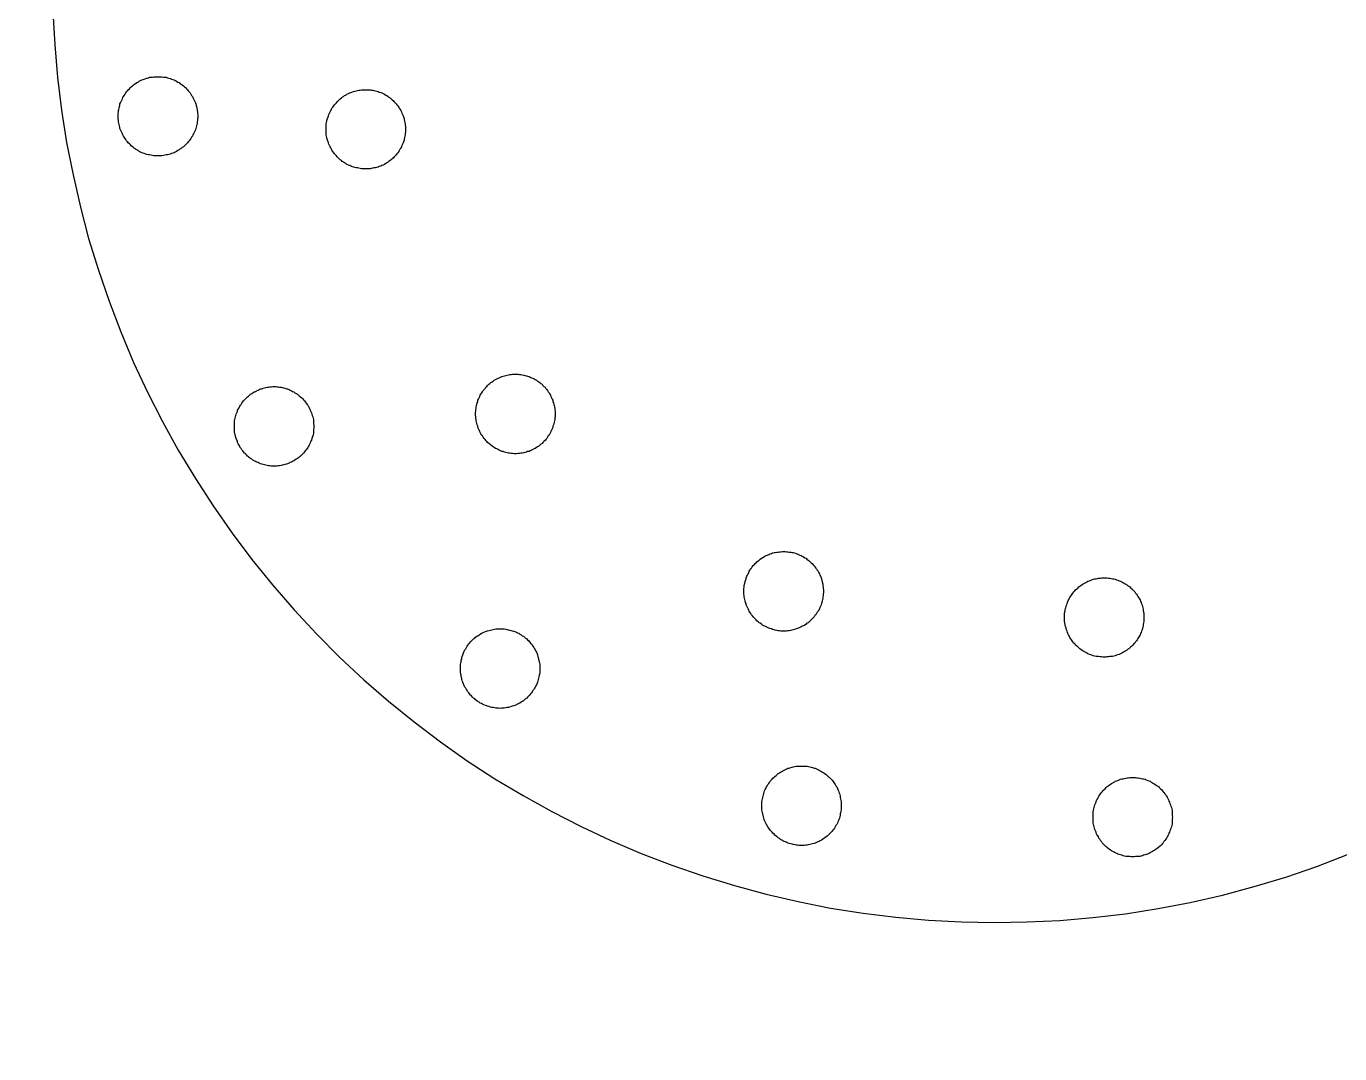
# Model space of a CAD drawing. Extents: x 1225654 to 1325654, y 924838 to 1022543.
# Drawn here: x 1261512 to 1262512, y 985540 to 986322 of the extents above; entities that cross this region are included whole.
import ezdxf

# ---------------------------------------------------------------- set-up
doc = ezdxf.new("R2010")
doc.units = 13

msp = doc.modelspace()

# ---------------------------------------------------------------- linework, layer by layer
msp.add_lwpolyline([(1260678.27, 924838.41), (1290630.06, 924838.41, 6.524121)], format="xyb", close=True)
msp.add_lwpolyline([(1260678.27, 924838.41), (1290630.06, 924838.41, 6.524121)], format="xyb", close=True)
msp.add_lwpolyline([(1261532.6, 986333.13), (1261533.97, 986307.99), (1261536.2, 986282.96), (1261539.12, 986258.21), (1261542.95, 986233.47), (1261547.92, 986208.95), (1261553.52, 986184.43), (1261559.81, 986160.37), (1261567.24, 986136.31), (1261575.35, 986112.65), (1261584.38, 986089.28), (1261594.04, 986066.07), (1261604.61, 986043.38), (1261616.1, 986021.1), (1261627.99, 985999.26), (1261641.07, 985977.66), (1261654.56, 985956.74), (1261668.96, 985936.06), (1261684.05, 985916), (1261699.77, 985896.68), (1261716.23, 985877.76), (1261733.31, 985859.3), (1261750.86, 985841.53), (1261769.32, 985824.44), (1261788.18, 985807.98), (1261807.55, 985792.27), (1261827.55, 985777.18), (1261848.07, 985762.78), (1261868.99, 985749.06), (1261890.59, 985736.26), (1261912.42, 985724.09), (1261934.65, 985712.6), (1261957.4, 985702.03), (1261980.37, 985692.14), (1262003.75, 985683.11), (1262027.41, 985675.05), (1262051.47, 985667.62), (1262075.53, 985661.11), (1262100.04, 985655.45), (1262124.56, 985650.54), (1262149.31, 985646.71), (1262174.28, 985643.56), (1262199.03, 985641.28), (1262224.23, 985639.96), (1262249.21, 985639.51), (1262274.18, 985639.96), (1262299.16, 985641.05), (1262324.13, 985643.33), (1262349.1, 985646.25), (1262373.91, 985650.08), (1262398.42, 985654.76), (1262422.94, 985660.42), (1262447, 985666.94), (1262471.06, 985674.14), (1262494.72, 985682.25), (1262518.1, 985691.23)])
for points in [[(1261642.84, 986253.52), (1261642.84, 986252.38), (1261642.62, 986251.47), (1261642.62, 986250.38), (1261642.39, 986249.24), (1261642.39, 986248.32), (1261642.16, 986247.24), (1261641.93, 986246.32), (1261641.7, 986245.18), (1261641.3, 986244.27), (1261641.07, 986243.18), (1261640.62, 986242.27), (1261640.16, 986241.12), (1261639.7, 986240.21), (1261639.24, 986239.35), (1261638.79, 986238.44), (1261638.1, 986237.52), (1261637.7, 986236.61), (1261637.02, 986235.75), (1261636.33, 986234.84), (1261635.64, 986234.15), (1261634.96, 986233.24), (1261634.33, 986232.61), (1261633.64, 986231.69), (1261632.73, 986231.01), (1261632.04, 986230.32), (1261631.13, 986229.64), (1261630.27, 986229.01), (1261629.36, 986228.55), (1261628.67, 986227.86), (1261627.76, 986227.41), (1261626.67, 986226.72), (1261625.76, 986226.26), (1261624.84, 986225.81), (1261623.93, 986225.41), (1261622.84, 986225.18), (1261621.93, 986224.72), (1261620.78, 986224.49), (1261619.93, 986224.26), (1261618.78, 986224.04), (1261617.87, 986223.81), (1261616.73, 986223.58), (1261615.64, 986223.35), (1261614.73, 986223.35), (1261613.58, 986223.35), (1261612.5, 986223.35), (1261611.58, 986223.35), (1261610.44, 986223.35), (1261609.35, 986223.35), (1261608.44, 986223.58), (1261607.3, 986223.81), (1261606.15, 986224.04), (1261605.3, 986224.26), (1261604.15, 986224.49), (1261603.24, 986224.72), (1261602.15, 986225.18), (1261601.24, 986225.41), (1261600.32, 986225.81), (1261599.18, 986226.26), (1261598.32, 986226.72), (1261597.41, 986227.41), (1261596.5, 986227.86), (1261595.58, 986228.55), (1261594.72, 986229.01), (1261594.04, 986229.64), (1261593.12, 986230.32), (1261592.21, 986231.01), (1261591.58, 986231.69), (1261590.9, 986232.61), (1261589.98, 986233.24), (1261589.3, 986234.15), (1261588.61, 986234.84), (1261588.15, 986235.75), (1261587.52, 986236.61), (1261586.84, 986237.52), (1261586.38, 986238.44), (1261585.92, 986239.35), (1261585.47, 986240.21), (1261585.01, 986241.12), (1261584.55, 986242.27), (1261584.15, 986243.18), (1261583.69, 986244.27), (1261583.47, 986245.18), (1261583.24, 986246.32), (1261583.01, 986247.24), (1261582.78, 986248.32), (1261582.55, 986249.24), (1261582.55, 986250.38), (1261582.32, 986251.47), (1261582.32, 986252.38), (1261582.32, 986253.52), (1261582.32, 986254.61), (1261582.32, 986255.53), (1261582.55, 986256.67), (1261582.55, 986257.81), (1261582.78, 986258.67), (1261583.01, 986259.81), (1261583.24, 986260.95), (1261583.47, 986261.81), (1261583.69, 986262.95), (1261584.15, 986263.87), (1261584.55, 986264.78), (1261585.01, 986265.87), (1261585.47, 986266.78), (1261585.92, 986267.7), (1261586.38, 986268.61), (1261586.84, 986269.47), (1261587.52, 986270.38), (1261588.15, 986271.3), (1261588.61, 986272.21), (1261589.3, 986272.84), (1261589.98, 986273.76), (1261590.9, 986274.44), (1261591.58, 986275.36), (1261592.21, 986275.98), (1261593.12, 986276.67), (1261594.04, 986277.36), (1261594.72, 986278.04), (1261595.58, 986278.5), (1261596.5, 986279.19), (1261597.41, 986279.59), (1261598.32, 986280.27), (1261599.18, 986280.73), (1261600.32, 986281.19), (1261601.24, 986281.64), (1261602.15, 986281.87), (1261603.24, 986282.33), (1261604.15, 986282.56), (1261605.3, 986282.79), (1261606.15, 986283.19), (1261607.3, 986283.19), (1261608.44, 986283.41), (1261609.35, 986283.64), (1261610.44, 986283.64), (1261611.58, 986283.64), (1261612.5, 986283.64), (1261613.58, 986283.64), (1261614.73, 986283.64), (1261615.64, 986283.64), (1261616.73, 986283.41), (1261617.87, 986283.19), (1261618.78, 986283.19), (1261619.93, 986282.79), (1261620.78, 986282.56), (1261621.93, 986282.33), (1261622.84, 986281.87), (1261623.93, 986281.64), (1261624.84, 986281.19), (1261625.76, 986280.73), (1261626.67, 986280.27), (1261627.76, 986279.59), (1261628.67, 986279.19), (1261629.36, 986278.5), (1261630.27, 986278.04), (1261631.13, 986277.36), (1261632.04, 986276.67), (1261632.73, 986275.98), (1261633.64, 986275.36), (1261634.33, 986274.44), (1261634.96, 986273.76), (1261635.64, 986272.84), (1261636.33, 986272.21), (1261637.02, 986271.3), (1261637.7, 986270.38), (1261638.1, 986269.47), (1261638.79, 986268.61), (1261639.24, 986267.7), (1261639.7, 986266.78), (1261640.16, 986265.87), (1261640.62, 986264.78), (1261641.07, 986263.87), (1261641.3, 986262.95), (1261641.7, 986261.81), (1261641.93, 986260.95), (1261642.16, 986259.81), (1261642.39, 986258.67), (1261642.39, 986257.81), (1261642.62, 986256.67), (1261642.62, 986255.53), (1261642.84, 986254.61), (1261642.84, 986253.52), (1261642.84, 986253.52)], [(1261801.04, 986243.64), (1261801.04, 986242.49), (1261801.04, 986241.58), (1261800.81, 986240.44), (1261800.81, 986239.35), (1261800.58, 986238.44), (1261800.35, 986237.29), (1261800.12, 986236.21), (1261799.89, 986235.29), (1261799.44, 986234.15), (1261799.21, 986233.24), (1261798.81, 986232.38), (1261798.35, 986231.24), (1261797.89, 986230.32), (1261797.44, 986229.41), (1261796.98, 986228.55), (1261796.29, 986227.64), (1261795.84, 986226.72), (1261795.21, 986225.81), (1261794.52, 986224.95), (1261793.83, 986224.26), (1261793.15, 986223.35), (1261792.46, 986222.66), (1261791.78, 986221.81), (1261790.92, 986221.12), (1261790.23, 986220.43), (1261789.32, 986219.75), (1261788.41, 986219.06), (1261787.78, 986218.66), (1261786.86, 986217.98), (1261785.95, 986217.52), (1261785.03, 986216.83), (1261783.95, 986216.38), (1261783.03, 986215.92), (1261782.12, 986215.46), (1261780.98, 986215.23), (1261780.12, 986214.83), (1261779.2, 986214.61), (1261778.06, 986214.38), (1261776.98, 986214.15), (1261776.06, 986213.92), (1261774.92, 986213.69), (1261774, 986213.46), (1261772.92, 986213.46), (1261771.77, 986213.46), (1261770.63, 986213.46), (1261769.77, 986213.46), (1261768.63, 986213.46), (1261767.49, 986213.46), (1261766.63, 986213.69), (1261765.49, 986213.92), (1261764.57, 986214.15), (1261763.43, 986214.38), (1261762.35, 986214.61), (1261761.43, 986214.83), (1261760.29, 986215.23), (1261759.43, 986215.46), (1261758.52, 986215.92), (1261757.6, 986216.38), (1261756.46, 986216.83), (1261755.6, 986217.52), (1261754.69, 986217.98), (1261753.77, 986218.66), (1261752.86, 986219.06), (1261752.23, 986219.75), (1261751.32, 986220.43), (1261750.63, 986221.12), (1261749.72, 986221.81), (1261749.03, 986222.66), (1261748.4, 986223.35), (1261747.71, 986224.26), (1261747.03, 986224.95), (1261746.34, 986225.81), (1261745.66, 986226.72), (1261745.03, 986227.64), (1261744.57, 986228.55), (1261744.11, 986229.41), (1261743.66, 986230.32), (1261743.2, 986231.24), (1261742.74, 986232.38), (1261742.29, 986233.24), (1261742.06, 986234.15), (1261741.66, 986235.29), (1261741.43, 986236.21), (1261741.2, 986237.29), (1261740.97, 986238.44), (1261740.74, 986239.35), (1261740.74, 986240.44), (1261740.51, 986241.58), (1261740.51, 986242.49), (1261740.51, 986243.64), (1261740.51, 986244.72), (1261740.51, 986245.64), (1261740.74, 986246.78), (1261740.74, 986247.87), (1261740.97, 986248.78), (1261741.2, 986249.92), (1261741.43, 986251.01), (1261741.66, 986251.92), (1261742.06, 986253.07), (1261742.29, 986253.98), (1261742.74, 986254.84), (1261743.2, 986255.98), (1261743.66, 986256.9), (1261744.11, 986257.81), (1261744.57, 986258.67), (1261745.03, 986259.58), (1261745.66, 986260.5), (1261746.34, 986261.41), (1261747.03, 986262.27), (1261747.71, 986262.95), (1261748.4, 986263.87), (1261749.03, 986264.55), (1261749.72, 986265.41), (1261750.63, 986266.1), (1261751.32, 986266.78), (1261752.23, 986267.47), (1261752.86, 986268.16), (1261753.77, 986268.61), (1261754.69, 986269.24), (1261755.6, 986269.7), (1261756.46, 986270.38), (1261757.6, 986270.84), (1261758.52, 986271.3), (1261759.43, 986271.76), (1261760.29, 986271.98), (1261761.43, 986272.38), (1261762.35, 986272.61), (1261763.43, 986272.84), (1261764.57, 986273.07), (1261765.49, 986273.3), (1261766.63, 986273.53), (1261767.49, 986273.76), (1261768.63, 986273.76), (1261769.77, 986273.76), (1261770.63, 986273.76), (1261771.77, 986273.76), (1261772.92, 986273.76), (1261774, 986273.76), (1261774.92, 986273.53), (1261776.06, 986273.3), (1261776.98, 986273.07), (1261778.06, 986272.84), (1261779.2, 986272.61), (1261780.12, 986272.38), (1261780.98, 986271.98), (1261782.12, 986271.76), (1261783.03, 986271.3), (1261783.95, 986270.84), (1261785.03, 986270.38), (1261785.95, 986269.7), (1261786.86, 986269.24), (1261787.78, 986268.61), (1261788.41, 986268.16), (1261789.32, 986267.47), (1261790.23, 986266.78), (1261790.92, 986266.1), (1261791.78, 986265.41), (1261792.46, 986264.55), (1261793.15, 986263.87), (1261793.83, 986262.95), (1261794.52, 986262.27), (1261795.21, 986261.41), (1261795.84, 986260.5), (1261796.29, 986259.58), (1261796.98, 986258.67), (1261797.44, 986257.81), (1261797.89, 986256.9), (1261798.35, 986255.98), (1261798.81, 986254.84), (1261799.21, 986253.98), (1261799.44, 986253.07), (1261799.89, 986251.92), (1261800.12, 986251.01), (1261800.35, 986249.92), (1261800.58, 986248.78), (1261800.81, 986247.87), (1261800.81, 986246.78), (1261801.04, 986245.64), (1261801.04, 986244.72), (1261801.04, 986243.64), (1261801.04, 986243.64)], [(1261914.88, 986026.93), (1261914.88, 986025.78), (1261914.88, 986024.7), (1261914.65, 986023.78), (1261914.65, 986022.64), (1261914.42, 986021.55), (1261914.19, 986020.64), (1261913.96, 986019.5), (1261913.74, 986018.64), (1261913.28, 986017.5), (1261913.11, 986016.58), (1261912.65, 986015.44), (1261912.19, 986014.58), (1261911.74, 986013.67), (1261911.28, 986012.75), (1261910.82, 986011.61), (1261910.36, 986010.75), (1261909.68, 986010.07), (1261909.05, 986009.15), (1261908.59, 986008.24), (1261907.91, 986007.38), (1261907.22, 986006.69), (1261906.31, 986005.78), (1261905.68, 986005.09), (1261904.99, 986004.41), (1261904.08, 986003.78), (1261903.16, 986003.09), (1261902.48, 986002.41), (1261901.62, 986001.72), (1261900.71, 986001.26), (1261899.79, 986000.64), (1261898.88, 986000.18), (1261898.02, 985999.72), (1261896.88, 985999.26), (1261895.96, 985998.81), (1261895.1, 985998.35), (1261893.96, 985998.12), (1261893.05, 985997.66), (1261891.9, 985997.44), (1261891.05, 985997.21), (1261889.9, 985997.04), (1261888.76, 985997.04), (1261887.9, 985996.81), (1261886.76, 985996.81), (1261885.62, 985996.58), (1261884.7, 985996.58), (1261883.62, 985996.58), (1261882.47, 985996.81), (1261881.56, 985996.81), (1261880.47, 985997.04), (1261879.33, 985997.04), (1261878.42, 985997.21), (1261877.33, 985997.44), (1261876.42, 985997.66), (1261875.27, 985998.12), (1261874.36, 985998.35), (1261873.27, 985998.81), (1261872.36, 985999.26), (1261871.44, 985999.72), (1261870.53, 986000.18), (1261869.44, 986000.64), (1261868.53, 986001.26), (1261867.84, 986001.72), (1261866.93, 986002.41), (1261866.07, 986003.09), (1261865.16, 986003.78), (1261864.47, 986004.41), (1261863.56, 986005.09), (1261862.93, 986005.78), (1261862.24, 986006.69), (1261861.56, 986007.38), (1261860.87, 986008.24), (1261860.19, 986009.15), (1261859.56, 986010.07), (1261859.1, 986010.75), (1261858.41, 986011.61), (1261857.96, 986012.75), (1261857.5, 986013.67), (1261857.04, 986014.58), (1261856.59, 986015.44), (1261856.13, 986016.58), (1261855.96, 986017.5), (1261855.5, 986018.64), (1261855.27, 986019.5), (1261855.04, 986020.64), (1261854.81, 986021.55), (1261854.81, 986022.64), (1261854.59, 986023.78), (1261854.59, 986024.7), (1261854.36, 986025.78), (1261854.36, 986026.93), (1261854.36, 986027.84), (1261854.59, 986028.98), (1261854.59, 986030.07), (1261854.81, 986030.98), (1261854.81, 986032.13), (1261855.04, 986033.21), (1261855.27, 986034.13), (1261855.5, 986035.27), (1261855.96, 986036.18), (1261856.13, 986037.27), (1261856.59, 986038.18), (1261857.04, 986039.1), (1261857.5, 986040.18), (1261857.96, 986041.1), (1261858.41, 986042.01), (1261859.1, 986042.93), (1261859.56, 986043.78), (1261860.19, 986044.7), (1261860.87, 986045.38), (1261861.56, 986046.3), (1261862.24, 986047.21), (1261862.93, 986047.84), (1261863.56, 986048.53), (1261864.47, 986049.44), (1261865.16, 986050.13), (1261866.07, 986050.81), (1261866.93, 986051.21), (1261867.84, 986051.9), (1261868.53, 986052.59), (1261869.44, 986053.04), (1261870.53, 986053.5), (1261871.44, 986053.96), (1261872.36, 986054.36), (1261873.27, 986054.81), (1261874.36, 986055.27), (1261875.27, 986055.5), (1261876.42, 986055.96), (1261877.33, 986056.19), (1261878.42, 986056.41), (1261879.33, 986056.64), (1261880.47, 986056.87), (1261881.56, 986056.87), (1261882.47, 986057.1), (1261883.62, 986057.1), (1261884.7, 986057.1), (1261885.62, 986057.1), (1261886.76, 986057.1), (1261887.9, 986056.87), (1261888.76, 986056.87), (1261889.9, 986056.64), (1261891.05, 986056.41), (1261891.9, 986056.19), (1261893.05, 986055.96), (1261893.96, 986055.5), (1261895.1, 986055.27), (1261895.96, 986054.81), (1261896.88, 986054.36), (1261898.02, 986053.96), (1261898.88, 986053.5), (1261899.79, 986053.04), (1261900.71, 986052.59), (1261901.62, 986051.9), (1261902.48, 986051.21), (1261903.16, 986050.81), (1261904.08, 986050.13), (1261904.99, 986049.44), (1261905.68, 986048.53), (1261906.31, 986047.84), (1261907.22, 986047.21), (1261907.91, 986046.3), (1261908.59, 986045.38), (1261909.05, 986044.7), (1261909.68, 986043.78), (1261910.36, 986042.93), (1261910.82, 986042.01), (1261911.28, 986041.1), (1261911.74, 986040.18), (1261912.19, 986039.1), (1261912.65, 986038.18), (1261913.11, 986037.27), (1261913.28, 986036.18), (1261913.74, 986035.27), (1261913.96, 986034.13), (1261914.19, 986033.21), (1261914.42, 986032.13), (1261914.65, 986030.98), (1261914.65, 986030.07), (1261914.88, 986028.98), (1261914.88, 986027.84), (1261914.88, 986026.93), (1261914.88, 986026.93)], [(1261731.26, 986017.27), (1261731.26, 986016.35), (1261731.03, 986015.21), (1261731.03, 986014.12), (1261730.86, 986013.21), (1261730.86, 986012.07), (1261730.63, 986010.98), (1261730.4, 986010.07), (1261729.94, 986008.92), (1261729.71, 986008.01), (1261729.48, 986006.92), (1261729.03, 986006.01), (1261728.57, 986005.09), (1261728.11, 986004.01), (1261727.66, 986003.09), (1261727.26, 986002.18), (1261726.57, 986001.26), (1261726.11, 986000.41), (1261725.43, 985999.49), (1261724.74, 985998.81), (1261724.05, 985997.89), (1261723.43, 985997.04), (1261722.74, 985996.35), (1261722.05, 985995.66), (1261721.14, 985994.75), (1261720.45, 985994.06), (1261719.6, 985993.44), (1261718.68, 985992.98), (1261717.77, 985992.29), (1261716.85, 985991.61), (1261716, 985991.15), (1261715.08, 985990.69), (1261714.17, 985990.23), (1261713.25, 985989.83), (1261712.4, 985989.38), (1261711.25, 985988.92), (1261710.34, 985988.69), (1261709.25, 985988.23), (1261708.34, 985988.01), (1261707.2, 985987.78), (1261706.28, 985987.55), (1261705.2, 985987.32), (1261704.05, 985987.32), (1261703.14, 985987.09), (1261702.05, 985987.09), (1261700.91, 985987.09), (1261699.99, 985987.09), (1261698.85, 985987.09), (1261697.77, 985987.32), (1261696.85, 985987.32), (1261695.71, 985987.55), (1261694.62, 985987.78), (1261693.71, 985988.01), (1261692.57, 985988.23), (1261691.65, 985988.69), (1261690.56, 985988.92), (1261689.65, 985989.38), (1261688.74, 985989.83), (1261687.65, 985990.23), (1261686.74, 985990.69), (1261685.82, 985991.15), (1261684.91, 985991.61), (1261684.05, 985992.29), (1261683.14, 985992.98), (1261682.22, 985993.44), (1261681.54, 985994.06), (1261680.68, 985994.75), (1261679.99, 985995.66), (1261679.31, 985996.35), (1261678.39, 985997.04), (1261677.71, 985997.89), (1261677.08, 985998.81), (1261676.39, 985999.49), (1261675.93, 986000.41), (1261675.25, 986001.26), (1261674.79, 986002.18), (1261674.33, 986003.09), (1261673.71, 986004.01), (1261673.25, 986005.09), (1261673.02, 986006.01), (1261672.56, 986006.92), (1261672.11, 986008.01), (1261671.88, 986008.92), (1261671.65, 986010.07), (1261671.42, 986010.98), (1261671.19, 986012.07), (1261670.96, 986013.21), (1261670.96, 986014.12), (1261670.73, 986015.21), (1261670.73, 986016.35), (1261670.73, 986017.27), (1261670.73, 986018.41), (1261670.73, 986019.5), (1261670.96, 986020.41), (1261670.96, 986021.55), (1261671.19, 986022.64), (1261671.42, 986023.55), (1261671.65, 986024.7), (1261671.88, 986025.61), (1261672.11, 986026.7), (1261672.56, 986027.61), (1261673.02, 986028.75), (1261673.25, 986029.61), (1261673.71, 986030.53), (1261674.33, 986031.44), (1261674.79, 986032.58), (1261675.25, 986033.44), (1261675.93, 986034.13), (1261676.39, 986035.04), (1261677.08, 986035.95), (1261677.71, 986036.81), (1261678.39, 986037.5), (1261679.31, 986038.41), (1261679.99, 986039.1), (1261680.68, 986039.78), (1261681.54, 986040.41), (1261682.22, 986041.1), (1261683.14, 986041.78), (1261684.05, 986042.47), (1261684.91, 986042.93), (1261685.82, 986043.61), (1261686.74, 986044.01), (1261687.65, 986044.47), (1261688.74, 986044.93), (1261689.65, 986045.38), (1261690.56, 986045.84), (1261691.65, 986046.07), (1261692.57, 986046.53), (1261693.71, 986046.76), (1261694.62, 986046.98), (1261695.71, 986047.21), (1261696.85, 986047.21), (1261697.77, 986047.38), (1261698.85, 986047.38), (1261699.99, 986047.61), (1261700.91, 986047.61), (1261702.05, 986047.61), (1261703.14, 986047.38), (1261704.05, 986047.38), (1261705.2, 986047.21), (1261706.28, 986047.21), (1261707.2, 986046.98), (1261708.34, 986046.76), (1261709.25, 986046.53), (1261710.34, 986046.07), (1261711.25, 986045.84), (1261712.4, 986045.38), (1261713.25, 986044.93), (1261714.17, 986044.47), (1261715.08, 986044.01), (1261716, 986043.61), (1261716.85, 986042.93), (1261717.77, 986042.47), (1261718.68, 986041.78), (1261719.6, 986041.1), (1261720.45, 986040.41), (1261721.14, 986039.78), (1261722.05, 986039.1), (1261722.74, 986038.41), (1261723.43, 986037.5), (1261724.05, 986036.81), (1261724.74, 986035.95), (1261725.43, 986035.04), (1261726.11, 986034.13), (1261726.57, 986033.44), (1261727.26, 986032.58), (1261727.66, 986031.44), (1261728.11, 986030.53), (1261728.57, 986029.61), (1261729.03, 986028.75), (1261729.48, 986027.61), (1261729.71, 986026.7), (1261729.94, 986025.61), (1261730.4, 986024.7), (1261730.63, 986023.55), (1261730.86, 986022.64), (1261730.86, 986021.55), (1261731.03, 986020.41), (1261731.03, 986019.5), (1261731.26, 986018.41), (1261731.26, 986017.27), (1261731.26, 986017.27)], [(1262119.19, 985891.71), (1262119.19, 985890.79), (1262118.96, 985889.71), (1262118.96, 985888.56), (1262118.73, 985887.65), (1262118.73, 985886.51), (1262118.5, 985885.42), (1262118.28, 985884.51), (1262118.05, 985883.36), (1262117.59, 985882.51), (1262117.36, 985881.36), (1262116.9, 985880.45), (1262116.5, 985879.54), (1262116.05, 985878.45), (1262115.59, 985877.53), (1262115.13, 985876.62), (1262114.45, 985875.76), (1262113.99, 985874.85), (1262113.3, 985873.93), (1262112.67, 985873.25), (1262111.99, 985872.33), (1262111.3, 985871.48), (1262110.62, 985870.79), (1262109.93, 985870.11), (1262109.07, 985869.19), (1262108.39, 985868.56), (1262107.47, 985867.88), (1262106.56, 985867.42), (1262105.93, 985866.73), (1262105.02, 985866.05), (1262104.1, 985865.59), (1262102.96, 985865.13), (1262102.1, 985864.73), (1262101.19, 985864.28), (1262100.27, 985863.82), (1262099.13, 985863.36), (1262098.27, 985863.13), (1262097.13, 985862.68), (1262096.22, 985862.45), (1262095.13, 985862.22), (1262094.22, 985861.99), (1262093.07, 985861.76), (1262091.93, 985861.76), (1262091.07, 985861.53), (1262089.93, 985861.53), (1262088.79, 985861.53), (1262087.93, 985861.53), (1262086.79, 985861.53), (1262085.64, 985861.76), (1262084.73, 985861.76), (1262083.64, 985861.99), (1262082.5, 985862.22), (1262081.59, 985862.45), (1262080.5, 985862.68), (1262079.58, 985863.13), (1262078.44, 985863.36), (1262077.53, 985863.82), (1262076.67, 985864.28), (1262075.53, 985864.73), (1262074.61, 985865.13), (1262073.76, 985865.59), (1262072.84, 985866.05), (1262071.93, 985866.73), (1262071.01, 985867.42), (1262070.33, 985867.88), (1262069.47, 985868.56), (1262068.55, 985869.19), (1262067.87, 985870.11), (1262067.18, 985870.79), (1262066.33, 985871.48), (1262065.64, 985872.33), (1262064.95, 985873.25), (1262064.5, 985873.93), (1262063.81, 985874.85), (1262063.13, 985875.76), (1262062.73, 985876.62), (1262062.27, 985877.53), (1262061.81, 985878.45), (1262061.35, 985879.54), (1262060.9, 985880.45), (1262060.44, 985881.36), (1262060.21, 985882.51), (1262059.75, 985883.36), (1262059.58, 985884.51), (1262059.35, 985885.42), (1262059.13, 985886.51), (1262058.9, 985887.65), (1262058.9, 985888.56), (1262058.67, 985889.71), (1262058.67, 985890.79), (1262058.67, 985891.71), (1262058.67, 985892.85), (1262058.67, 985893.94), (1262058.9, 985894.85), (1262058.9, 985895.99), (1262059.13, 985897.14), (1262059.35, 985897.99), (1262059.58, 985899.14), (1262059.75, 985900.05), (1262060.21, 985901.14), (1262060.44, 985902.05), (1262060.9, 985903.2), (1262061.35, 985904.11), (1262061.81, 985904.97), (1262062.27, 985905.88), (1262062.73, 985907.02), (1262063.13, 985907.94), (1262063.81, 985908.8), (1262064.5, 985909.48), (1262064.95, 985910.4), (1262065.64, 985911.31), (1262066.33, 985911.94), (1262067.18, 985912.85), (1262067.87, 985913.54), (1262068.55, 985914.23), (1262069.47, 985914.91), (1262070.33, 985915.54), (1262071.01, 985916.23), (1262071.93, 985916.91), (1262072.84, 985917.37), (1262073.76, 985918.05), (1262074.61, 985918.51), (1262075.53, 985918.91), (1262076.67, 985919.37), (1262077.53, 985919.83), (1262078.44, 985920.28), (1262079.58, 985920.51), (1262080.5, 985920.97), (1262081.59, 985921.2), (1262082.5, 985921.43), (1262083.64, 985921.65), (1262084.73, 985921.65), (1262085.64, 985921.88), (1262086.79, 985921.88), (1262087.93, 985922.11), (1262088.79, 985922.11), (1262089.93, 985922.11), (1262091.07, 985921.88), (1262091.93, 985921.88), (1262093.07, 985921.65), (1262094.22, 985921.65), (1262095.13, 985921.43), (1262096.22, 985921.2), (1262097.13, 985920.97), (1262098.27, 985920.51), (1262099.13, 985920.28), (1262100.27, 985919.83), (1262101.19, 985919.37), (1262102.1, 985918.91), (1262102.96, 985918.51), (1262104.1, 985918.05), (1262105.02, 985917.37), (1262105.93, 985916.91), (1262106.56, 985916.23), (1262107.47, 985915.54), (1262108.39, 985914.91), (1262109.07, 985914.23), (1262109.93, 985913.54), (1262110.62, 985912.85), (1262111.3, 985911.94), (1262111.99, 985911.31), (1262112.67, 985910.4), (1262113.3, 985909.48), (1262113.99, 985908.8), (1262114.45, 985907.94), (1262115.13, 985907.02), (1262115.59, 985905.88), (1262116.05, 985904.97), (1262116.5, 985904.11), (1262116.9, 985903.2), (1262117.36, 985902.05), (1262117.59, 985901.14), (1262118.05, 985900.05), (1262118.28, 985899.14), (1262118.5, 985897.99), (1262118.73, 985897.14), (1262118.73, 985895.99), (1262118.96, 985894.85), (1262118.96, 985893.94), (1262119.19, 985892.85), (1262119.19, 985891.71), (1262119.19, 985891.71)], [(1262363.11, 985871.93), (1262363.11, 985870.79), (1262363.11, 985869.65), (1262363.11, 985868.73), (1262362.88, 985867.65), (1262362.65, 985866.5), (1262362.42, 985865.59), (1262362.19, 985864.5), (1262361.96, 985863.59), (1262361.73, 985862.45), (1262361.28, 985861.53), (1262361.05, 985860.45), (1262360.59, 985859.53), (1262360.13, 985858.62), (1262359.68, 985857.76), (1262359.05, 985856.62), (1262358.59, 985855.7), (1262357.91, 985854.79), (1262357.45, 985854.16), (1262356.76, 985853.25), (1262356.08, 985852.33), (1262355.45, 985851.65), (1262354.76, 985850.79), (1262353.85, 985850.1), (1262353.16, 985849.42), (1262352.3, 985848.73), (1262351.62, 985848.05), (1262350.7, 985847.36), (1262349.79, 985846.73), (1262348.88, 985846.27), (1262348.02, 985845.59), (1262347.1, 985845.13), (1262346.19, 985844.67), (1262345.33, 985844.22), (1262344.19, 985843.76), (1262343.27, 985843.36), (1262342.13, 985843.13), (1262341.27, 985842.67), (1262340.13, 985842.44), (1262339.22, 985842.22), (1262338.13, 985841.99), (1262337.22, 985841.99), (1262336.07, 985841.76), (1262334.93, 985841.76), (1262334.07, 985841.53), (1262332.93, 985841.53), (1262331.79, 985841.53), (1262330.93, 985841.76), (1262329.79, 985841.76), (1262328.64, 985841.99), (1262327.73, 985841.99), (1262326.64, 985842.22), (1262325.5, 985842.44), (1262324.59, 985842.67), (1262323.5, 985843.13), (1262322.59, 985843.36), (1262321.67, 985843.76), (1262320.53, 985844.22), (1262319.67, 985844.67), (1262318.76, 985845.13), (1262317.84, 985845.59), (1262316.93, 985846.27), (1262316.07, 985846.73), (1262315.16, 985847.36), (1262314.24, 985848.05), (1262313.56, 985848.73), (1262312.7, 985849.42), (1262312.01, 985850.1), (1262311.1, 985850.79), (1262310.41, 985851.65), (1262309.73, 985852.33), (1262309.1, 985853.25), (1262308.41, 985854.16), (1262307.96, 985854.79), (1262307.27, 985855.7), (1262306.81, 985856.62), (1262306.13, 985857.76), (1262305.73, 985858.62), (1262305.27, 985859.53), (1262304.81, 985860.45), (1262304.58, 985861.53), (1262304.13, 985862.45), (1262303.9, 985863.59), (1262303.67, 985864.5), (1262303.21, 985865.59), (1262303.21, 985866.5), (1262302.98, 985867.65), (1262302.76, 985868.73), (1262302.76, 985869.65), (1262302.76, 985870.79), (1262302.76, 985871.93), (1262302.76, 985872.79), (1262302.76, 985873.93), (1262302.76, 985875.08), (1262302.98, 985875.93), (1262303.21, 985877.08), (1262303.21, 985878.22), (1262303.67, 985879.14), (1262303.9, 985880.22), (1262304.13, 985881.14), (1262304.58, 985882.28), (1262304.81, 985883.14), (1262305.27, 985884.05), (1262305.73, 985885.19), (1262306.13, 985886.11), (1262306.81, 985886.96), (1262307.27, 985887.88), (1262307.96, 985888.79), (1262308.41, 985889.71), (1262309.1, 985890.34), (1262309.73, 985891.25), (1262310.41, 985892.17), (1262311.1, 985892.85), (1262312.01, 985893.54), (1262312.7, 985894.17), (1262313.56, 985895.08), (1262314.24, 985895.77), (1262315.16, 985896.22), (1262316.07, 985896.91), (1262316.93, 985897.54), (1262317.84, 985897.99), (1262318.76, 985898.45), (1262319.67, 985898.91), (1262320.53, 985899.37), (1262321.67, 985899.82), (1262322.59, 985900.28), (1262323.5, 985900.51), (1262324.59, 985900.91), (1262325.5, 985901.14), (1262326.64, 985901.37), (1262327.73, 985901.6), (1262328.64, 985901.82), (1262329.79, 985901.82), (1262330.93, 985902.05), (1262331.79, 985902.05), (1262332.93, 985902.05), (1262334.07, 985902.05), (1262334.93, 985902.05), (1262336.07, 985901.82), (1262337.22, 985901.82), (1262338.13, 985901.6), (1262339.22, 985901.37), (1262340.13, 985901.14), (1262341.27, 985900.91), (1262342.13, 985900.51), (1262343.27, 985900.28), (1262344.19, 985899.82), (1262345.33, 985899.37), (1262346.19, 985898.91), (1262347.1, 985898.45), (1262348.02, 985897.99), (1262348.88, 985897.54), (1262349.79, 985896.91), (1262350.7, 985896.22), (1262351.62, 985895.77), (1262352.3, 985895.08), (1262353.16, 985894.17), (1262353.85, 985893.54), (1262354.76, 985892.85), (1262355.45, 985892.17), (1262356.08, 985891.25), (1262356.76, 985890.34), (1262357.45, 985889.71), (1262357.91, 985888.79), (1262358.59, 985887.88), (1262359.05, 985886.96), (1262359.68, 985886.11), (1262360.13, 985885.19), (1262360.59, 985884.05), (1262361.05, 985883.14), (1262361.28, 985882.28), (1262361.73, 985881.14), (1262361.96, 985880.22), (1262362.19, 985879.14), (1262362.42, 985878.22), (1262362.65, 985877.08), (1262362.88, 985875.93), (1262363.11, 985875.08), (1262363.11, 985873.93), (1262363.11, 985872.79), (1262363.11, 985871.93), (1262363.11, 985871.93)], [(1261903.16, 985832.96), (1261903.16, 985831.87), (1261903.16, 985830.96), (1261903.16, 985829.81), (1261902.93, 985828.73), (1261902.71, 985827.81), (1261902.48, 985826.67), (1261902.31, 985825.59), (1261902.08, 985824.67), (1261901.85, 985823.53), (1261901.39, 985822.61), (1261901.16, 985821.76), (1261900.71, 985820.61), (1261900.25, 985819.7), (1261899.79, 985818.78), (1261899.11, 985817.93), (1261898.71, 985817.01), (1261898.02, 985816.1), (1261897.56, 985815.18), (1261896.88, 985814.33), (1261896.19, 985813.64), (1261895.5, 985812.73), (1261894.88, 985812.04), (1261893.96, 985811.18), (1261893.28, 985810.5), (1261892.36, 985809.81), (1261891.68, 985809.13), (1261890.82, 985808.44), (1261889.9, 985807.81), (1261888.99, 985807.35), (1261888.13, 985806.67), (1261887.22, 985806.21), (1261886.3, 985805.75), (1261885.39, 985805.3), (1261884.3, 985804.84), (1261883.39, 985804.61), (1261882.25, 985804.21), (1261881.33, 985803.98), (1261880.25, 985803.53), (1261879.33, 985803.3), (1261878.19, 985803.3), (1261877.33, 985803.07), (1261876.19, 985802.84), (1261875.05, 985802.84), (1261874.13, 985802.84), (1261873.04, 985802.61), (1261871.9, 985802.84), (1261870.99, 985802.84), (1261869.9, 985802.84), (1261868.76, 985803.07), (1261867.84, 985803.3), (1261866.7, 985803.3), (1261865.62, 985803.53), (1261864.7, 985803.98), (1261863.56, 985804.21), (1261862.7, 985804.61), (1261861.79, 985804.84), (1261860.64, 985805.3), (1261859.73, 985805.75), (1261858.87, 985806.21), (1261857.96, 985806.67), (1261857.04, 985807.35), (1261856.13, 985807.81), (1261855.27, 985808.44), (1261854.36, 985809.13), (1261853.67, 985809.81), (1261852.76, 985810.5), (1261852.13, 985811.18), (1261851.21, 985812.04), (1261850.53, 985812.73), (1261849.84, 985813.64), (1261849.16, 985814.33), (1261848.53, 985815.18), (1261848.07, 985816.1), (1261847.38, 985817.01), (1261846.93, 985817.93), (1261846.24, 985818.78), (1261845.78, 985819.7), (1261845.33, 985820.61), (1261844.93, 985821.76), (1261844.7, 985822.61), (1261844.24, 985823.53), (1261844.01, 985824.67), (1261843.78, 985825.59), (1261843.33, 985826.67), (1261843.33, 985827.81), (1261843.1, 985828.73), (1261842.87, 985829.81), (1261842.87, 985830.96), (1261842.87, 985831.87), (1261842.87, 985832.96), (1261842.87, 985834.1), (1261842.87, 985835.02), (1261842.87, 985836.16), (1261843.1, 985837.24), (1261843.33, 985838.16), (1261843.33, 985839.3), (1261843.78, 985840.16), (1261844.01, 985841.3), (1261844.24, 985842.22), (1261844.7, 985843.36), (1261844.93, 985844.22), (1261845.33, 985845.36), (1261845.78, 985846.27), (1261846.24, 985847.19), (1261846.93, 985848.05), (1261847.38, 985848.96), (1261848.07, 985849.87), (1261848.53, 985850.79), (1261849.16, 985851.65), (1261849.84, 985852.33), (1261850.53, 985853.25), (1261851.21, 985853.93), (1261852.13, 985854.79), (1261852.76, 985855.48), (1261853.67, 985856.16), (1261854.36, 985856.85), (1261855.27, 985857.53), (1261856.13, 985857.93), (1261857.04, 985858.62), (1261857.96, 985859.08), (1261858.87, 985859.76), (1261859.73, 985860.22), (1261860.64, 985860.68), (1261861.79, 985861.13), (1261862.7, 985861.36), (1261863.56, 985861.76), (1261864.7, 985861.99), (1261865.62, 985862.22), (1261866.7, 985862.45), (1261867.84, 985862.68), (1261868.76, 985862.9), (1261869.9, 985863.13), (1261870.99, 985863.13), (1261871.9, 985863.13), (1261873.04, 985863.13), (1261874.13, 985863.13), (1261875.05, 985863.13), (1261876.19, 985863.13), (1261877.33, 985862.9), (1261878.19, 985862.68), (1261879.33, 985862.45), (1261880.25, 985862.22), (1261881.33, 985861.99), (1261882.25, 985861.76), (1261883.39, 985861.36), (1261884.3, 985861.13), (1261885.39, 985860.68), (1261886.3, 985860.22), (1261887.22, 985859.76), (1261888.13, 985859.08), (1261888.99, 985858.62), (1261889.9, 985857.93), (1261890.82, 985857.53), (1261891.68, 985856.85), (1261892.36, 985856.16), (1261893.28, 985855.48), (1261893.96, 985854.79), (1261894.88, 985853.93), (1261895.5, 985853.25), (1261896.19, 985852.33), (1261896.88, 985851.65), (1261897.56, 985850.79), (1261898.02, 985849.87), (1261898.71, 985848.96), (1261899.11, 985848.05), (1261899.79, 985847.19), (1261900.25, 985846.27), (1261900.71, 985845.36), (1261901.16, 985844.22), (1261901.39, 985843.36), (1261901.85, 985842.22), (1261902.08, 985841.3), (1261902.31, 985840.16), (1261902.48, 985839.3), (1261902.71, 985838.16), (1261902.93, 985837.24), (1261903.16, 985836.16), (1261903.16, 985835.02), (1261903.16, 985834.1), (1261903.16, 985832.96), (1261903.16, 985832.96)], [(1262132.68, 985728.37), (1262132.68, 985727.46), (1262132.68, 985726.32), (1262132.68, 985725.23), (1262132.45, 985724.32), (1262132.22, 985723.17), (1262131.99, 985722.26), (1262131.76, 985721.17), (1262131.53, 985720.03), (1262131.31, 985719.12), (1262130.91, 985718.03), (1262130.68, 985717.11), (1262130.22, 985716.2), (1262129.76, 985715.29), (1262129.31, 985714.2), (1262128.62, 985713.29), (1262128.16, 985712.37), (1262127.48, 985711.46), (1262127.08, 985710.6), (1262126.39, 985709.91), (1262125.7, 985709), (1262125.02, 985708.31), (1262124.33, 985707.46), (1262123.48, 985706.77), (1262122.79, 985706.08), (1262121.88, 985705.4), (1262121.19, 985704.71), (1262120.28, 985704.08), (1262119.42, 985703.4), (1262118.5, 985702.71), (1262117.59, 985702.26), (1262116.73, 985701.8), (1262115.82, 985701.34), (1262114.9, 985700.88), (1262113.76, 985700.48), (1262112.9, 985700.03), (1262111.99, 985699.8), (1262110.85, 985699.34), (1262109.93, 985699.11), (1262108.85, 985698.88), (1262107.7, 985698.66), (1262106.79, 985698.43), (1262105.7, 985698.43), (1262104.56, 985698.2), (1262103.65, 985698.2), (1262102.5, 985698.2), (1262101.42, 985698.2), (1262100.5, 985698.2), (1262099.36, 985698.43), (1262098.27, 985698.43), (1262097.36, 985698.66), (1262096.22, 985698.88), (1262095.3, 985699.11), (1262094.22, 985699.34), (1262093.07, 985699.8), (1262092.16, 985700.03), (1262091.3, 985700.48), (1262090.16, 985700.88), (1262089.24, 985701.34), (1262088.33, 985701.8), (1262087.47, 985702.26), (1262086.56, 985702.71), (1262085.64, 985703.4), (1262084.73, 985704.08), (1262083.87, 985704.71), (1262083.19, 985705.4), (1262082.27, 985706.08), (1262081.59, 985706.77), (1262080.73, 985707.46), (1262080.04, 985708.31), (1262079.36, 985709), (1262078.67, 985709.91), (1262077.98, 985710.6), (1262077.53, 985711.46), (1262076.9, 985712.37), (1262076.44, 985713.29), (1262075.76, 985714.2), (1262075.3, 985715.29), (1262074.84, 985716.2), (1262074.38, 985717.11), (1262074.16, 985718.03), (1262073.76, 985719.12), (1262073.53, 985720.03), (1262073.3, 985721.17), (1262073.07, 985722.26), (1262072.84, 985723.17), (1262072.61, 985724.32), (1262072.38, 985725.23), (1262072.38, 985726.32), (1262072.38, 985727.46), (1262072.38, 985728.37), (1262072.38, 985729.46), (1262072.38, 985730.6), (1262072.38, 985731.75), (1262072.61, 985732.66), (1262072.84, 985733.75), (1262073.07, 985734.66), (1262073.3, 985735.8), (1262073.53, 985736.89), (1262073.76, 985737.8), (1262074.16, 985738.72), (1262074.38, 985739.86), (1262074.84, 985740.72), (1262075.3, 985741.63), (1262075.76, 985742.78), (1262076.44, 985743.63), (1262076.9, 985744.55), (1262077.53, 985745.46), (1262077.98, 985746.15), (1262078.67, 985747.06), (1262079.36, 985747.92), (1262080.04, 985748.6), (1262080.73, 985749.52), (1262081.59, 985750.2), (1262082.27, 985750.83), (1262083.19, 985751.52), (1262083.87, 985752.2), (1262084.73, 985752.89), (1262085.64, 985753.58), (1262086.56, 985754.03), (1262087.47, 985754.66), (1262088.33, 985755.12), (1262089.24, 985755.58), (1262090.16, 985756.03), (1262091.3, 985756.49), (1262092.16, 985756.95), (1262093.07, 985757.18), (1262094.22, 985757.63), (1262095.3, 985757.86), (1262096.22, 985758.03), (1262097.36, 985758.26), (1262098.27, 985758.49), (1262099.36, 985758.49), (1262100.5, 985758.72), (1262101.42, 985758.72), (1262102.5, 985758.72), (1262103.65, 985758.72), (1262104.56, 985758.72), (1262105.7, 985758.49), (1262106.79, 985758.49), (1262107.7, 985758.26), (1262108.85, 985758.03), (1262109.93, 985757.86), (1262110.85, 985757.63), (1262111.99, 985757.18), (1262112.9, 985756.95), (1262113.76, 985756.49), (1262114.9, 985756.03), (1262115.82, 985755.58), (1262116.73, 985755.12), (1262117.59, 985754.66), (1262118.5, 985754.03), (1262119.42, 985753.58), (1262120.28, 985752.89), (1262121.19, 985752.2), (1262121.88, 985751.52), (1262122.79, 985750.83), (1262123.48, 985750.2), (1262124.33, 985749.52), (1262125.02, 985748.6), (1262125.7, 985747.92), (1262126.39, 985747.06), (1262127.08, 985746.15), (1262127.48, 985745.46), (1262128.16, 985744.55), (1262128.62, 985743.63), (1262129.31, 985742.78), (1262129.76, 985741.63), (1262130.22, 985740.72), (1262130.68, 985739.86), (1262130.91, 985738.72), (1262131.31, 985737.8), (1262131.53, 985736.89), (1262131.76, 985735.8), (1262131.99, 985734.66), (1262132.22, 985733.75), (1262132.45, 985732.66), (1262132.68, 985731.75), (1262132.68, 985730.6), (1262132.68, 985729.46), (1262132.68, 985728.37), (1262132.68, 985728.37)], [(1262384.88, 985719.8), (1262384.65, 985718.66), (1262384.65, 985717.57), (1262384.65, 985716.66), (1262384.48, 985715.51), (1262384.48, 985714.43), (1262384.25, 985713.51), (1262384.02, 985712.37), (1262383.57, 985711.46), (1262383.34, 985710.37), (1262382.88, 985709.46), (1262382.65, 985708.31), (1262382.19, 985707.46), (1262381.74, 985706.54), (1262381.28, 985705.63), (1262380.88, 985704.71), (1262380.19, 985703.86), (1262379.74, 985702.94), (1262379.05, 985702.03), (1262378.37, 985701.11), (1262377.68, 985700.26), (1262377.05, 985699.57), (1262376.36, 985698.66), (1262375.68, 985697.97), (1262374.76, 985697.28), (1262374.08, 985696.66), (1262373.22, 985695.97), (1262372.31, 985695.28), (1262371.39, 985694.6), (1262370.48, 985694.14), (1262369.62, 985693.51), (1262368.71, 985693.05), (1262367.79, 985692.6), (1262366.88, 985692.14), (1262366.02, 985691.68), (1262364.88, 985691.23), (1262363.96, 985691), (1262362.88, 985690.77), (1262361.96, 985690.31), (1262360.82, 985690.08), (1262359.91, 985689.91), (1262358.82, 985689.91), (1262357.68, 985689.68), (1262356.76, 985689.68), (1262355.68, 985689.45), (1262354.53, 985689.45), (1262353.39, 985689.45), (1262352.48, 985689.68), (1262351.39, 985689.68), (1262350.25, 985689.91), (1262349.33, 985689.91), (1262348.25, 985690.08), (1262347.33, 985690.31), (1262346.19, 985690.77), (1262345.33, 985691), (1262344.19, 985691.23), (1262343.27, 985691.68), (1262342.36, 985692.14), (1262341.27, 985692.6), (1262340.36, 985693.05), (1262339.45, 985693.51), (1262338.53, 985694.14), (1262337.67, 985694.6), (1262336.76, 985695.28), (1262335.85, 985695.97), (1262335.16, 985696.66), (1262334.3, 985697.28), (1262333.62, 985697.97), (1262332.93, 985698.66), (1262332.02, 985699.57), (1262331.33, 985700.26), (1262330.7, 985701.11), (1262330.02, 985702.03), (1262329.56, 985702.94), (1262328.87, 985703.86), (1262328.42, 985704.71), (1262327.96, 985705.63), (1262327.33, 985706.54), (1262326.87, 985707.46), (1262326.64, 985708.31), (1262326.19, 985709.46), (1262325.73, 985710.37), (1262325.5, 985711.46), (1262325.27, 985712.37), (1262325.04, 985713.51), (1262324.82, 985714.43), (1262324.59, 985715.51), (1262324.59, 985716.66), (1262324.36, 985717.57), (1262324.36, 985718.66), (1262324.36, 985719.8), (1262324.36, 985720.72), (1262324.36, 985721.86), (1262324.59, 985722.94), (1262324.59, 985723.86), (1262324.82, 985725), (1262325.04, 985726.09), (1262325.27, 985727), (1262325.5, 985728.14), (1262325.73, 985729.06), (1262326.19, 985730.15), (1262326.64, 985731.06), (1262326.87, 985731.97), (1262327.33, 985733.06), (1262327.96, 985733.97), (1262328.42, 985734.89), (1262328.87, 985735.8), (1262329.56, 985736.66), (1262330.02, 985737.57), (1262330.7, 985738.49), (1262331.33, 985739.17), (1262332.02, 985740.03), (1262332.93, 985740.72), (1262333.62, 985741.4), (1262334.3, 985742.32), (1262335.16, 985743), (1262335.85, 985743.63), (1262336.76, 985744.09), (1262337.67, 985744.78), (1262338.53, 985745.46), (1262339.45, 985745.92), (1262340.36, 985746.38), (1262341.27, 985747.06), (1262342.36, 985747.46), (1262343.27, 985747.69), (1262344.19, 985748.15), (1262345.33, 985748.6), (1262346.19, 985748.83), (1262347.33, 985749.06), (1262348.25, 985749.29), (1262349.33, 985749.52), (1262350.25, 985749.75), (1262351.39, 985749.75), (1262352.48, 985749.98), (1262353.39, 985749.98), (1262354.53, 985749.98), (1262355.68, 985749.98), (1262356.76, 985749.98), (1262357.68, 985749.75), (1262358.82, 985749.75), (1262359.91, 985749.52), (1262360.82, 985749.29), (1262361.96, 985749.06), (1262362.88, 985748.83), (1262363.96, 985748.6), (1262364.88, 985748.15), (1262366.02, 985747.69), (1262366.88, 985747.46), (1262367.79, 985747.06), (1262368.71, 985746.38), (1262369.62, 985745.92), (1262370.48, 985745.46), (1262371.39, 985744.78), (1262372.31, 985744.09), (1262373.22, 985743.63), (1262374.08, 985743), (1262374.76, 985742.32), (1262375.68, 985741.4), (1262376.36, 985740.72), (1262377.05, 985740.03), (1262377.68, 985739.17), (1262378.37, 985738.49), (1262379.05, 985737.57), (1262379.74, 985736.66), (1262380.19, 985735.8), (1262380.88, 985734.89), (1262381.28, 985733.97), (1262381.74, 985733.06), (1262382.19, 985731.97), (1262382.65, 985731.06), (1262382.88, 985730.15), (1262383.34, 985729.06), (1262383.57, 985728.14), (1262384.02, 985727), (1262384.25, 985726.09), (1262384.48, 985725), (1262384.48, 985723.86), (1262384.65, 985722.94), (1262384.65, 985721.86), (1262384.65, 985720.72), (1262384.88, 985719.8), (1262384.88, 985719.8)]]:
    msp.add_lwpolyline(points, close=True)

doc.saveas('drawing.dxf')
